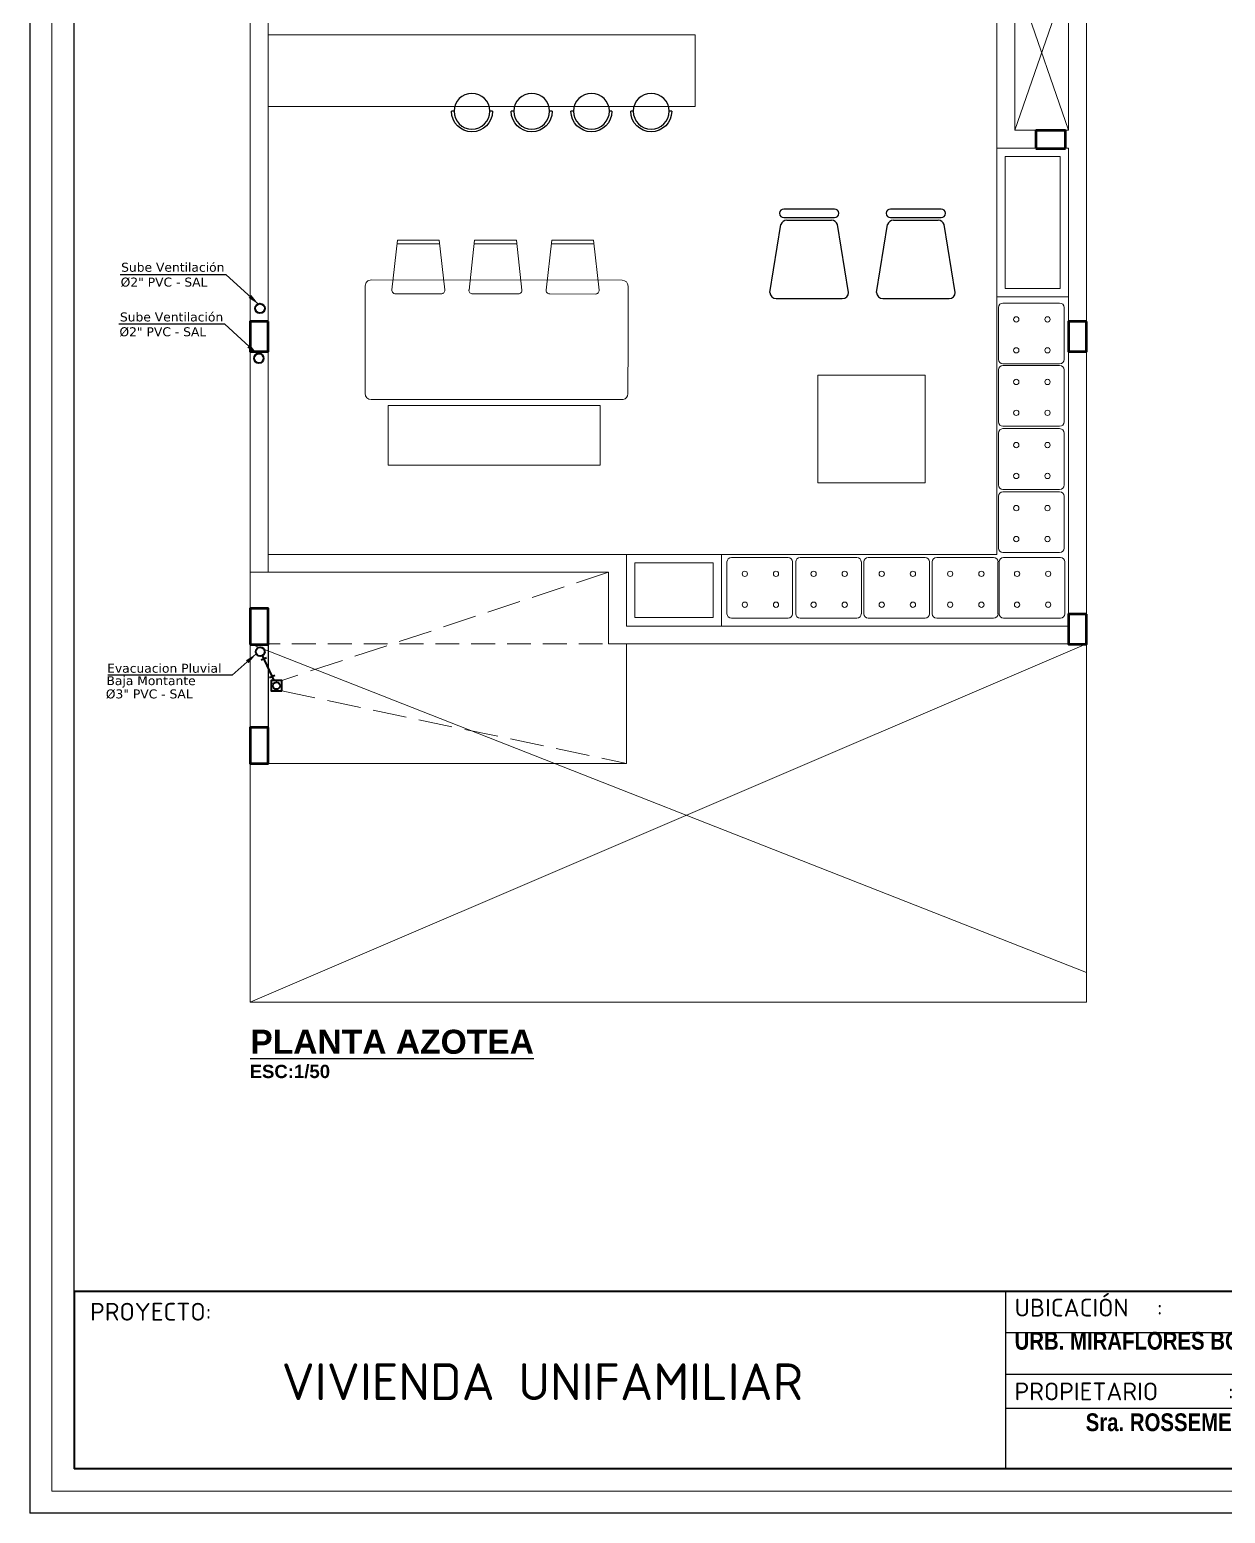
# Model space of a CAD drawing. Header units: millimetres. Extents: x 821 to 906, y 83 to 185.
# Drawn here: x 869.09 to 879.09, y 159.05 to 171.47 of the extents above; entities that cross this region are included whole.
import ezdxf

# ---------------------------------------------------------------- set-up
doc = ezdxf.new("R2010")
doc.units = ezdxf.units.MM
doc.linetypes.add('HIDDEN', pattern=[0.375, 0.25, -0.125])
doc.linetypes.add('HIDDEN_LINE', pattern=[0.391222, 0.282222, -0.109])
for name, color, linetype, lineweight in [('COLUMNAS', 3, 'Continuous', 80), ('COTAS', 22, 'Continuous', 20), ('evacuacion pluvial', 3, 'Continuous', 40), ('Muro Alto', 1, 'Continuous', 80), ('Muro Bajo', 5, 'Continuous', 30), ('Muro sin techar', 160, 'Continuous', 40), ('P4', 144, 'Continuous', 40), ('P6', 255, 'Continuous', 20), ('PISO BAJO', 252, 'Continuous', 5), ('Redesecundaria', 217, 'Continuous', 40)]:
    doc.layers.add(name, color=color, linetype=linetype, lineweight=lineweight)
doc.layers.add('MOBI. 01', color=7, linetype='Continuous')
doc.layers.add('Texto', color=5, linetype='Continuous')
doc.styles.add('Jocope', font='arialbd.ttf', dxfattribs={"height": 0.12})
doc.styles.add('style4', font='verdanab.ttf', dxfattribs={"height": 0.1})
doc.styles.add('textcosan', font='verdana.ttf', dxfattribs={"height": 0.1})
doc.dimstyles.new('dimension horizontal', dxfattribs={"dimtxt": 0.08, "dimasz": 0.1, "dimexe": 0.15, "dimexo": 0.3, "dimgap": 0.01, "dimtad": 2, "dimtih": 1, "dimtoh": 1, "dimzin": 1, "dimtxsty": 'style4', "dimblk": 'ARCHTICK', "dimcen": 0.08, "dimadec": 0, "dimazin": 0, "dimtfac": 1, "dimtmove": 0, "dimatfit": 3, "dimfxl": 1, "dimarcsym": 0})

# ---------------------------------------------------------------- blocks, each defined once
blk = doc.blocks.new('REFREFREC')
at = {"layer": 'COLUMNAS', "color": 1, "lineweight": 80, "ltscale": 0.2}
for points in [[(10642.191, -16633.204), (10642.491, -16633.204), (10642.491, -16633.454), (10642.191, -16633.454)], [(10645.941, -16633.204), (10646.241, -16633.204), (10646.241, -16633.454), (10645.941, -16633.454)], [(10649.041, -16633.606), (10649.191, -16633.606), (10649.191, -16633.204), (10649.041, -16633.204)], [(10649.041, -16635.904), (10649.191, -16635.904), (10649.191, -16635.501), (10649.041, -16635.501)], [(10642.191, -16635.654), (10642.491, -16635.654), (10642.491, -16635.904), (10642.191, -16635.904)], [(10644.241, -16635.654), (10644.541, -16635.654), (10644.541, -16635.904), (10644.241, -16635.904)], [(10645.689, -16635.754), (10645.689, -16635.904), (10646.091, -16635.904), (10646.091, -16635.754)], [(10642.191, -16637.704), (10642.491, -16637.704), (10642.491, -16637.954), (10642.191, -16637.954)], [(10644.241, -16637.704), (10644.541, -16637.704), (10644.541, -16637.954), (10644.241, -16637.954)], [(10645.689, -16637.704), (10645.689, -16637.854), (10646.091, -16637.854), (10646.091, -16637.704)], [(10649.041, -16638.106), (10649.191, -16638.106), (10649.191, -16637.704), (10649.041, -16637.704)], [(10642.341, -16641.854), (10642.191, -16641.854), (10642.191, -16642.104), (10642.341, -16642.104)], [(10649.191, -16641.854), (10649.041, -16641.854), (10649.041, -16642.104), (10649.191, -16642.104)], [(10642.192, -16644.559), (10642.342, -16644.559), (10642.342, -16644.257), (10642.192, -16644.257)], [(10649.191, -16644.304), (10649.041, -16644.304), (10649.041, -16644.554), (10649.191, -16644.554)], [(10642.341, -16645.254), (10642.191, -16645.254), (10642.191, -16645.554), (10642.341, -16645.554)]]:
    blk.add_lwpolyline(points, close=True, dxfattribs=at)
at = {"layer": 'Muro Alto', "color": 6, "linetype": 'HIDDEN', "lineweight": 60}
for points in [[(10642.766, -16633.354), (10642.766, -16633.204), (10642.516, -16633.204), (10642.516, -16633.354)], [(10645.916, -16633.354), (10645.916, -16633.204), (10645.666, -16633.204), (10645.666, -16633.354)], [(10649.016, -16633.354), (10649.016, -16633.204), (10648.766, -16633.204), (10648.766, -16633.354)], [(10647.691, -16634.854), (10647.841, -16634.854), (10647.841, -16634.604), (10647.691, -16634.604)], [(10644.566, -16635.004), (10644.716, -16635.004), (10644.716, -16634.754), (10644.566, -16634.754)], [(10642.766, -16635.904), (10642.766, -16635.754), (10642.516, -16635.754), (10642.516, -16635.904)], [(10644.216, -16635.904), (10644.216, -16635.754), (10643.966, -16635.754), (10643.966, -16635.904)], [(10646.366, -16635.904), (10646.366, -16635.754), (10646.116, -16635.754), (10646.116, -16635.904)], [(10647.841, -16635.904), (10647.841, -16635.754), (10647.591, -16635.754), (10647.591, -16635.904)], [(10642.766, -16637.854), (10642.766, -16637.704), (10642.516, -16637.704), (10642.516, -16637.854)], [(10644.216, -16637.854), (10644.216, -16637.704), (10643.966, -16637.704), (10643.966, -16637.854)], [(10649.016, -16638.954), (10649.016, -16638.804), (10648.766, -16638.804), (10648.766, -16638.954)], [(10649.016, -16640.404), (10649.016, -16640.254), (10648.766, -16640.254), (10648.766, -16640.404)]]:
    blk.add_lwpolyline(points, close=True, dxfattribs=at)
blk = doc.blocks.new('BANQUETA DE BAR')
for p, q in [((3014.848, 163.71), (3014.848, 163.685)), ((3014.848, 163.335), (3014.848, 163.31))]:
    blk.add_line(p, q)
blk.add_circle((3014.848, 163.51), 0.175)
blk.add_arc((3014.848, 163.51), 0.2, 90, 270)
blk = doc.blocks.new('geregg')
for p, q in [((10539.541, -16461.729), (10539.117, -16461.729)), ((10539, -16462.427), (10539.092, -16461.858)), ((10539.117, -16461.801), (10539.541, -16461.801)), ((10539.141, -16461.822), (10539.516, -16461.822)), ((10539.658, -16462.427), (10539.566, -16461.858)), ((10539.052, -16462.479), (10539.606, -16462.479))]:
    blk.add_line(p, q)
for centre, radius, start, end in [((10539.117, -16461.765), 0.0362, 90, 270), ((10539.541, -16461.765), 0.0362, 270, 90), ((10539.141, -16461.874), 0.0517, 90, 162.3507), ((10539.516, -16461.874), 0.0517, 17.6493, 90), ((10539.052, -16462.427), 0.0517, 180, 270), ((10539.606, -16462.427), 0.0517, 270, 0)]:
    blk.add_arc(centre, radius, start, end)
blk = doc.blocks.new('TH5G5')
at = {"color": 251, "lineweight": 0, "true_color": 0x636466}
for p, q in [((848.751, 182.825), (848.751, 162.825)), ((855.751, 162.825), (855.751, 182.825)), ((855.601, 170.125), (855.151, 171.425)), ((855.601, 170.125), (855.601, 171.425)), ((848.901, 170.925), (852.476, 170.925)), ((852.476, 170.325), (852.476, 170.925)), ((848.901, 170.325), (852.476, 170.325)), ((855.601, 165.975), (855.601, 169.975)), ((851.901, 166.575), (852.476, 166.575)), ((852.695, 166.575), (852.695, 165.975)), ((855.301, 165.975), (855.601, 165.975)), ((848.751, 162.825), (855.751, 165.825)), ((848.751, 162.825), (855.751, 162.825))]:
    blk.add_line(p, q, dxfattribs=at)
for points in [[(848.751, 182.825), (855.751, 182.825), (855.751, 162.825), (848.751, 162.825)], [(855.601, 165.825), (855.751, 165.825), (855.751, 177.175), (854.251, 177.175), (854.251, 175.525), (854.851, 175.525), (854.851, 175.675), (854.401, 175.675), (854.401, 177.025), (855.601, 177.025), (855.601, 171.575), (855.001, 171.575), (855.001, 169.975), (855.601, 169.975)], [(848.751, 166.425), (848.901, 166.425), (848.901, 172.425), (852.651, 172.425), (852.651, 172.675), (851.101, 172.675), (851.101, 173.125), (850.951, 173.125), (850.951, 172.675), (848.751, 172.675)], [(855.151, 171.425), (855.601, 171.425), (855.601, 170.125), (855.151, 170.125)], [(855.151, 171.425), (855.601, 171.425), (855.601, 170.125), (855.151, 170.125)], [(855.001, 168.73), (855.601, 168.73), (855.601, 169.975), (855.001, 169.975)], [(855.071, 168.8), (855.531, 168.8), (855.531, 169.905), (855.071, 169.905)], [(853.501, 167.175), (854.401, 167.175), (854.401, 168.075), (853.501, 168.075)], [(855.601, 165.825), (851.751, 165.825), (851.751, 166.425), (848.901, 166.425), (848.901, 166.575), (851.901, 166.575), (851.901, 165.975), (855.601, 165.975)], [(851.901, 166.575), (852.695, 166.575), (852.695, 165.975), (851.901, 165.975)], [(851.971, 166.505), (852.625, 166.505), (852.625, 166.045), (851.971, 166.045)]]:
    blk.add_lwpolyline(points, close=True, dxfattribs=at)
for points in [[(855.601, 169.975), (855.001, 169.975), (855.001, 171.575), (855.601, 171.575)], [(855.751, 171.575), (855.751, 171.575), (855.751, 169.975)], [(855.601, 171.425), (855.151, 170.125)], [(855.001, 169.975), (855.001, 168.73), (855.601, 168.73)], [(855.001, 168.73), (855.001, 166.575), (852.476, 166.575)], [(848.751, 162.825), (848.751, 166.425)], [(848.751, 166.425), (848.751, 164.825), (851.901, 164.825), (851.901, 165.825)], [(848.751, 165.825), (855.751, 163.075)]]:
    blk.add_lwpolyline(points, dxfattribs=at)
at = {"layer": 'MOBI. 01', "color": 251, "lineweight": 0, "true_color": 0x636466}
for p, q in [((849.937, 168.789), (849.983, 169.206)), ((850.333, 169.205), (849.983, 169.206)), ((850.379, 168.789), (850.333, 169.205)), ((850.583, 168.788), (850.629, 169.205)), ((850.979, 169.205), (850.629, 169.205)), ((850.979, 169.205), (850.629, 169.205)), ((851.025, 168.788), (850.979, 169.205)), ((851.228, 168.788), (851.275, 169.205)), ((851.625, 169.204), (851.275, 169.205)), ((851.625, 169.204), (851.275, 169.205)), ((851.671, 168.788), (851.625, 169.204)), ((850.333, 169.175), (849.983, 169.176)), ((850.979, 169.175), (850.629, 169.175)), ((850.979, 169.175), (850.629, 169.175)), ((851.625, 169.174), (851.275, 169.175)), ((849.713, 168.37), (849.714, 168.822)), ((849.764, 168.872), (851.864, 168.87)), ((851.914, 168.369), (851.914, 168.82)), ((849.967, 168.756), (850.35, 168.755)), ((850.612, 168.755), (850.995, 168.755)), ((851.258, 168.755), (851.641, 168.754)), ((849.713, 167.921), (849.713, 168.37)), ((851.913, 167.919), (851.914, 168.369)), ((849.763, 167.87), (851.873, 167.87))]:
    blk.add_line(p, q, dxfattribs=at)
blk.add_lwpolyline([(851.681, 167.822), (849.906, 167.822), (849.906, 167.322), (851.681, 167.322)], close=True, dxfattribs=at)
for centre, radius, start, end in [((849.764, 168.822), 0.05, 89.9545, 179.9545), ((851.864, 168.82), 0.05, 359.9255, 89.9255), ((849.967, 168.786), 0.03, 173.6144, 269.9545), ((850.35, 168.785), 0.03, 269.9545, 6.2947), ((850.612, 168.785), 0.03, 173.6144, 269.9545), ((850.612, 168.785), 0.03, 173.6144, 269.9545), ((850.995, 168.785), 0.03, 269.9545, 6.2947), ((851.258, 168.785), 0.03, 173.6144, 269.9545), ((851.641, 168.784), 0.03, 269.9545, 6.2947), ((849.763, 167.921), 0.05, 179.9545, 269.9545), ((851.863, 167.919), 0.05, 281.804, 359.9255)]:
    blk.add_arc(centre, radius, start, end, dxfattribs=at)
at = {"layer": 'Muro sin techar', "color": 251, "linetype": 'HIDDEN', "lineweight": 0, "ltscale": 0.8, "true_color": 0x636466}
blk.add_line((855.601, 165.825), (848.751, 165.825), dxfattribs=at)
at = {"layer": 'PISO BAJO', "color": 251, "lineweight": 0, "true_color": 0x636466}
for p, q in [((855.014, 168.207), (855.014, 168.642)), ((855.526, 168.679), (855.051, 168.679)), ((855.564, 168.207), (855.564, 168.642)), ((855.014, 167.684), (855.014, 168.119)), ((855.526, 168.17), (855.051, 168.17)), ((855.526, 168.156), (855.051, 168.156)), ((855.564, 167.684), (855.564, 168.119)), ((855.014, 167.156), (855.014, 167.59)), ((855.526, 167.647), (855.051, 167.647)), ((855.526, 167.628), (855.051, 167.628)), ((855.564, 167.156), (855.564, 167.59)), ((855.526, 167.119), (855.051, 167.119)), ((855.526, 167.099), (855.051, 167.099)), ((855.014, 166.627), (855.014, 167.062)), ((855.564, 166.627), (855.564, 167.062)), ((855.526, 166.59), (855.051, 166.59)), ((852.741, 166.077), (852.741, 166.512)), ((853.254, 166.549), (852.779, 166.549)), ((853.291, 166.077), (853.291, 166.512)), ((853.317, 166.077), (853.317, 166.512)), ((853.829, 166.549), (853.354, 166.549)), ((853.867, 166.077), (853.867, 166.512)), ((853.887, 166.077), (853.887, 166.512)), ((854.4, 166.549), (853.924, 166.549)), ((854.437, 166.077), (854.437, 166.512)), ((854.46, 166.077), (854.46, 166.512)), ((854.973, 166.549), (854.497, 166.549)), ((855.01, 166.077), (855.01, 166.512)), ((855.02, 166.077), (855.02, 166.512)), ((855.533, 166.549), (855.057, 166.549)), ((855.57, 166.077), (855.57, 166.512)), ((853.254, 166.04), (852.779, 166.04)), ((853.829, 166.04), (853.354, 166.04)), ((854.4, 166.04), (853.924, 166.04)), ((854.973, 166.04), (854.497, 166.04)), ((855.533, 166.04), (855.057, 166.04))]:
    blk.add_line(p, q, dxfattribs=at)
for centre in [(855.163, 168.542), (855.424, 168.542), (855.163, 168.283), (855.424, 168.283), (855.163, 168.018), (855.424, 168.018), (855.163, 167.76), (855.424, 167.76), (855.163, 167.49), (855.424, 167.49), (855.163, 167.231), (855.424, 167.231), (855.163, 166.962), (855.424, 166.962), (855.163, 166.703), (855.424, 166.703), (852.891, 166.412), (853.152, 166.412), (853.467, 166.412), (853.727, 166.412), (854.037, 166.412), (854.298, 166.412), (854.61, 166.412), (854.871, 166.412), (855.17, 166.412), (855.43, 166.412), (852.891, 166.153), (853.152, 166.153), (853.467, 166.153), (853.727, 166.153), (854.037, 166.153), (854.298, 166.153), (854.61, 166.153), (854.871, 166.153), (855.17, 166.153), (855.43, 166.153)]:
    blk.add_circle(centre, 0.0223, dxfattribs=at)
for centre, start, end in [((855.051, 168.642), 90, 180), ((855.526, 168.642), 0, 90), ((855.051, 168.207), 180, 270), ((855.526, 168.207), 270, 0), ((855.051, 168.119), 90, 180), ((855.526, 168.119), 0, 90), ((855.051, 167.684), 180, 270), ((855.051, 167.59), 90, 180), ((855.526, 167.684), 270, 0), ((855.526, 167.59), 0, 90), ((855.051, 167.156), 180, 270), ((855.051, 167.062), 90, 180), ((855.526, 167.156), 270, 0), ((855.526, 167.062), 0, 90), ((855.051, 166.627), 180, 270), ((855.526, 166.627), 270, 0), ((852.779, 166.512), 90, 180), ((853.254, 166.512), 0, 90), ((853.354, 166.512), 90, 180), ((853.829, 166.512), 0, 90), ((853.924, 166.512), 90, 180), ((854.4, 166.512), 0, 90), ((854.497, 166.512), 90, 180), ((854.973, 166.512), 0, 90), ((855.057, 166.512), 90, 180), ((855.533, 166.512), 0, 90), ((852.779, 166.077), 180, 270), ((853.254, 166.077), 270, 0), ((853.354, 166.077), 180, 270), ((853.829, 166.077), 270, 0), ((853.924, 166.077), 180, 270), ((854.4, 166.077), 270, 0), ((854.497, 166.077), 180, 270), ((854.973, 166.077), 270, 0), ((855.057, 166.077), 180, 270), ((855.533, 166.077), 270, 0)]:
    blk.add_arc(centre, 0.0372, start, end, dxfattribs=at)
at = {"color": 251, "lineweight": 0, "true_color": 0x636466}
for name, p in [('REFREFREC', (-9793.44, 16810.378)), ('geregg', (-9685.899, 16631.195)), ('geregg', (-9685.006, 16631.195))]:
    blk.add_blockref(name, p, dxfattribs=at)
at = {"color": 251, "lineweight": 0, "true_color": 0x636466, "xscale": -0.8571428571428572, "yscale": 0.8571428571428572, "zscale": 0.8571428571428572, "rotation": 270}
for p in [(710.456, -2413.871), (710.956, -2413.871), (711.456, -2413.871), (711.956, -2413.871)]:
    blk.add_blockref('BANQUETA DE BAR', p, dxfattribs=at)
blk = doc.blocks.new('_ARCHTICK')
at = {"color": 0, "linetype": 'ByBlock', "const_width": 0.15}
blk.add_lwpolyline([(-0.5, -0.5), (0.5, 0.5)], dxfattribs=at)
blk = doc.blocks.new('HTRHTRHTR')
for p, q in [((3391.88, 437.54), (3391.88, -165.78)), ((3400.57, -157.09), (3400.57, 428.85)), ((3400.57, -122.31), (4235.83, -122.31)), ((3582.74, -122.31), (3582.74, -157.09)), ((3944.67, -122.31), (3596.93, -122.31)), ((3909.89, -130.47), (3582.74, -130.47)), ((3909.89, -138.63), (3582.74, -138.63)), ((3753.41, -145.26), (3582.74, -145.26)), ((4235.83, -157.09), (3400.57, -157.09)), ((3400.57, -157.09), (4235.83, -157.09)), ((4244.53, -165.78), (3391.88, -165.78))]:
    blk.add_line(p, q)
at = {"layer": 'P4', "color": 7}
for p, q in [((3400.57, -122.31), (4235.83, -122.31)), ((3400.57, -122.31), (3400.57, -157.09)), ((4235.83, -157.09), (3400.57, -157.09))]:
    blk.add_line(p, q, dxfattribs=at)
at = {"layer": 'P6', "color": 7}
for p, q in [((3396.22, -161.44), (3396.22, 433.19)), ((4240.18, -161.44), (3396.22, -161.44))]:
    blk.add_line(p, q, dxfattribs=at)
at = {"attachment_point": 1}
for s, width, insert, char_height in [('{\\fISOCPEUR|b0|i0|c0|p34;PROYECTO:}', 4.5892, (3403.69, -124.61), 3.4774), ('{\\fISOCPEUR|b0|i0|c0|p34;UBICACIÓN^I:\\P\\H0.11883x;\\P\\fArial Narrow|b1|i0|c0|p34;\\H8.4156x;URB. MIRAFLORES BOULEVARD PARK PLAZA  Mz. AN -  Lote 18 - II ETAPA - CASTILLA}', 170.715, (3584.49, -123.81), 3.47742), ('{\\fISOCPEUR|b0|i0|c0|p34;VIVIENDA UNIFAMILIAR}', 97.0093, (3441.14, -136.44), 7.2059), ('{\\fISOCPEUR|b0|i0|c0|p34;PROPIETARIO^I:\\P\\H0.04009x;\\P\\fArial Narrow|b1|i0|c0|p34;\\H24.94136x;^ISra. ROSSEMERY YANIRE FERNÁNDEZ ROJAS ^IDNI:  80366589}', 173.2287, (3584.49, -140.2), 3.4774)]:
    blk.add_mtext_dynamic_manual_height_columns(s, width=width, gutter_width=1.07, heights=[0], dxfattribs=dict(at, insert=insert, char_height=char_height))

msp = doc.modelspace()

# ---------------------------------------------------------------- linework, layer by layer
msp.add_line((871.081, 166.325), (871.081, 165.625))
at = {"layer": 'COTAS', "color": 41, "linetype": 'HIDDEN_LINE'}
for p, q in [((873.931, 166.925), (871.195, 166.019)), ((871.195, 165.931), (874.081, 165.325))]:
    msp.add_line(p, q, dxfattribs=at)
at = {"layer": 'evacuacion pluvial'}
for p, q in [((871.067, 166.209), (871.022, 166.188)), ((871.031, 166.227), (871.13, 166.019)), ((871.138, 166.061), (871.093, 166.04))]:
    msp.add_line(p, q, dxfattribs=at)
msp.add_lwpolyline([(871.195, 165.931), (871.195, 166.019), (871.107, 166.019), (871.107, 165.931)], close=True, dxfattribs=at)
for centre, radius in [((871.015, 166.26), 0.0375), ((871.151, 165.975), 0.03)]:
    msp.add_circle(centre, radius, dxfattribs=at)
at = {"layer": 'Redesecundaria', "ltscale": 0.05}
for centre in [(871.013, 169.134), (871.004, 168.716)]:
    msp.add_circle(centre, 0.04, dxfattribs=at)

# ---------------------------------------------------------------- block references
at = {"color": 251, "lineweight": 60, "xscale": 0.04279462122516643, "yscale": 0.04279462122516643, "zscale": 0.04279462122516643}
msp.add_blockref('HTRHTRHTR', (723.932, 166.141), dxfattribs=at)
msp.add_blockref('TH5G5', (22.18, 0.5))

# ---------------------------------------------------------------- texts
at = {"layer": 'evacuacion pluvial', "lineweight": 13, "style": 'textcosan'}
for s, p in [('Evacuacion Pluvial', (869.734, 166.084)), ('Baja Montante', (869.728, 165.98)), ('Ø3" PVC - SAL', (869.723, 165.869))]:
    msp.add_text(s, height=0.075, dxfattribs=at).set_placement(p)
at = {"layer": 'Muro Bajo', "color": 0, "linetype": 'ByBlock', "insert": (872.119, 162.993), "char_height": 0.20129, "attachment_point": 5, "style": 'Jocope'}
msp.add_mtext('{\\LPLANTA AZOTEA}', dxfattribs=at)
at = {"layer": 'Texto', "style": 'textcosan'}
for s, p in [('Sube Ventilación', (869.851, 169.441, 0)), ('Ø2" PVC - SAL', (869.847, 169.317, 0)), ('Sube Ventilación', (869.841, 169.025, 0)), ('Ø2" PVC - SAL', (869.837, 168.901, 0))]:
    msp.add_text(s, height=0.075, rotation=360, dxfattribs=at).set_placement(p)
at = {"layer": 'Texto', "linetype": 'ByBlock', "insert": (871.263, 162.744), "char_height": 0.1112, "attachment_point": 5, "style": 'Jocope'}
msp.add_mtext('ESC:1/50', dxfattribs=at)

# ---------------------------------------------------------------- leaders
at = {"layer": 'evacuacion pluvial', "lineweight": 13}
msp.add_leader([(870.982, 166.242), (870.78, 166.064), (869.741, 166.064)], dimstyle='dimension horizontal', dxfattribs=at)
at = {"layer": 'Texto'}
for points in [[(871.003, 169.167, 0), (870.73, 169.416, 0), (869.844, 169.416, 0)], [(870.992, 168.751, 0), (870.719, 169.001, 0), (869.833, 169.001, 0)]]:
    msp.add_leader(points, dimstyle='dimension horizontal', dxfattribs=at)

doc.saveas('drawing.dxf')
